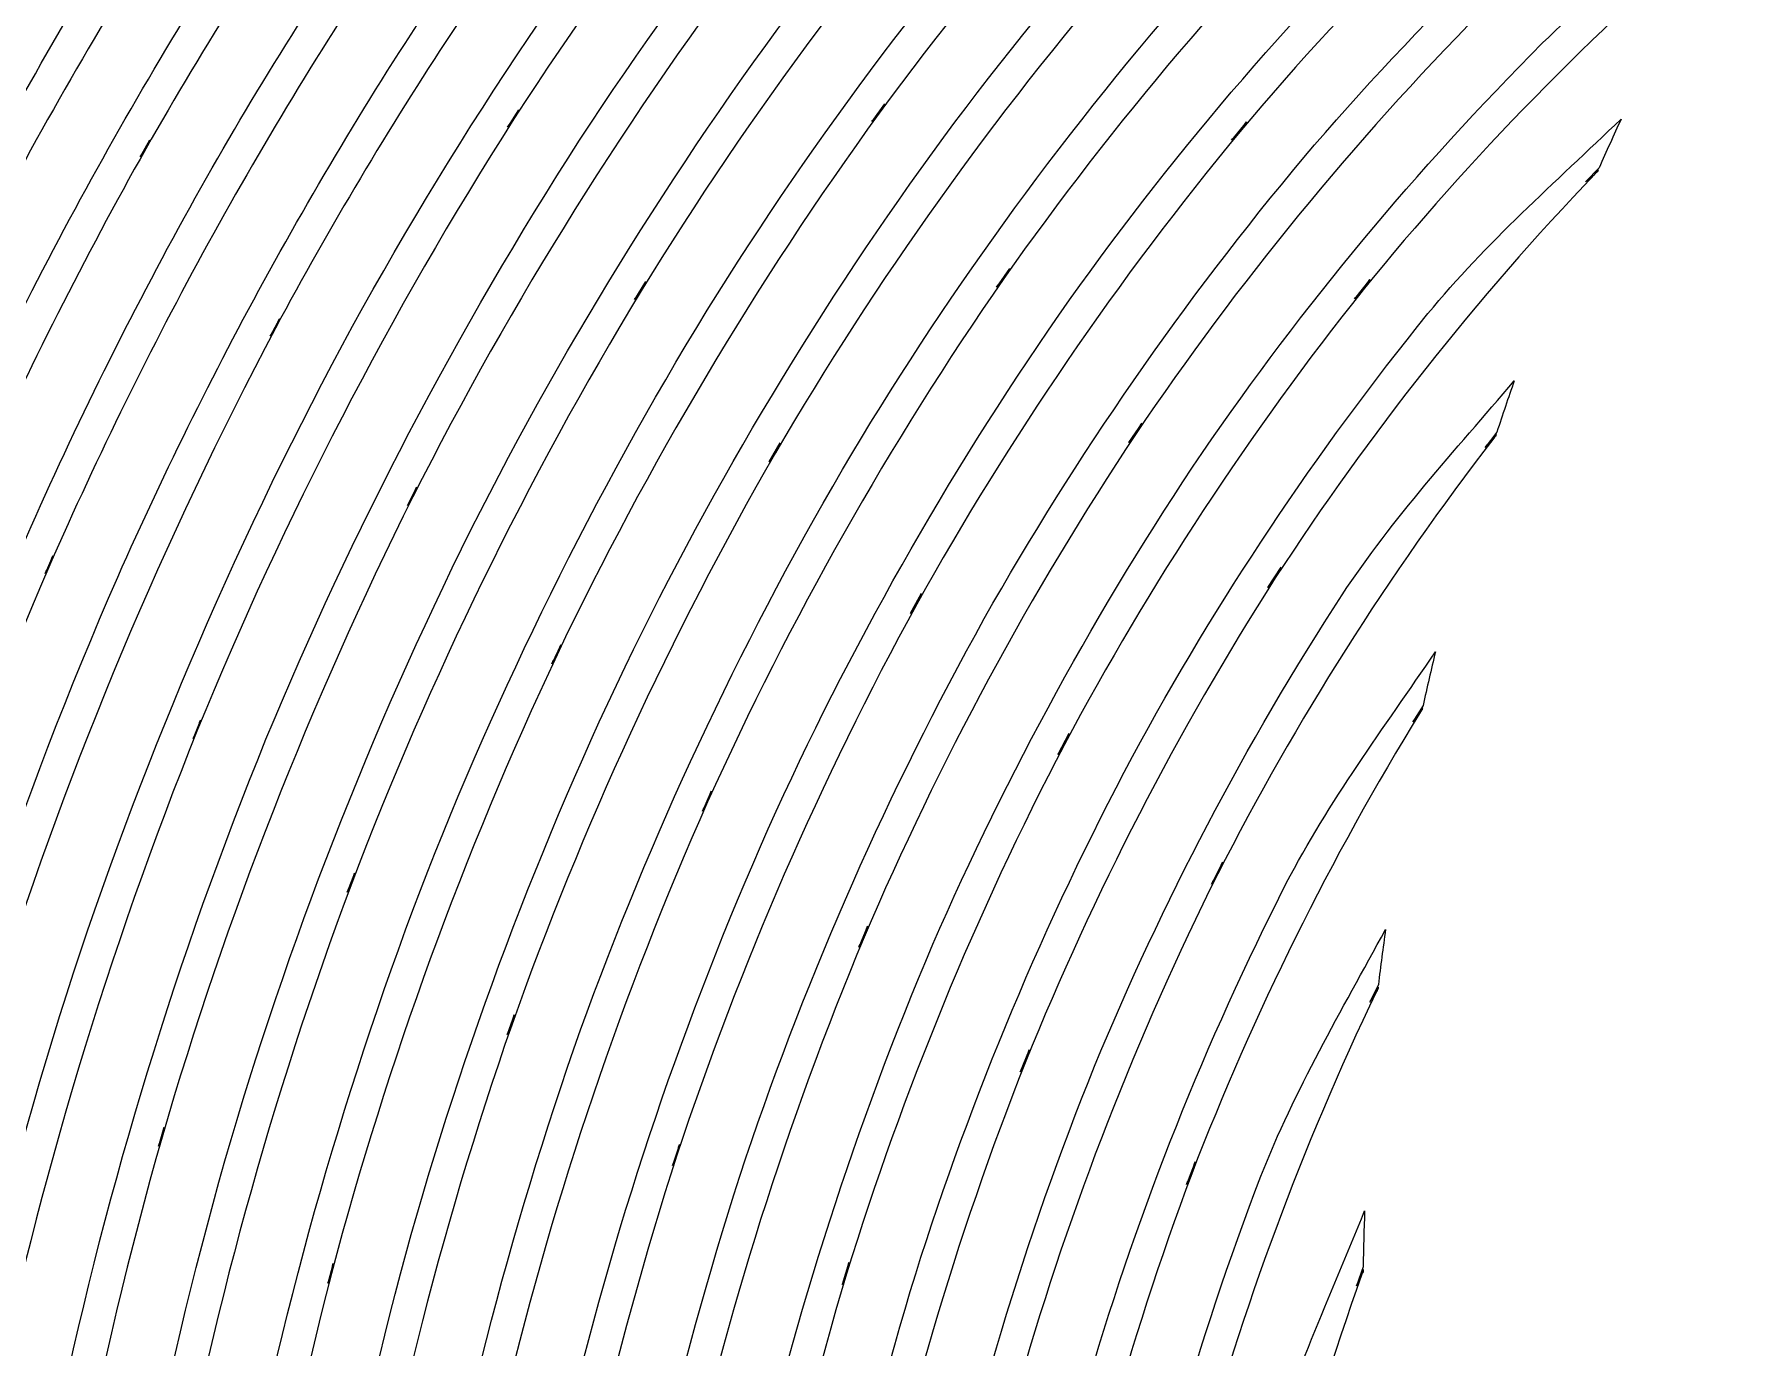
# Model space of a CAD drawing. Extents: x 1 to 1501, y -1248 to 252.
# Drawn here: x 219.7 to 446.5, y -507.6 to -334.6 of the extents above; entities that cross this region are included whole.
import ezdxf

# ---------------------------------------------------------------- set-up
doc = ezdxf.new("R2010")
doc.units = 0
doc.layers.add('Ebene_1', color=7, linetype='CONTINUOUS')

msp = doc.modelspace()

# ---------------------------------------------------------------- linework, layer by layer
at = {"layer": 'Ebene_1', "color": 7}
for p, q in [((283.56217, -344.52099), (282.11193, -346.77779)), ((331.81557, -343.72999), (330.11718, -346.05659)), ((282.94173, -345.71529), (282.94177, -345.71529)), ((331.07497, -344.97469), (331.07497, -344.97469)), ((379.52615, -346.10309), (377.53303, -348.4917)), ((428.90795, -345.74629), (428.90795, -345.74639)), ((234.91712, -348.5111), (233.68403, -350.6904)), ((378.64206, -347.39439), (378.64205, -347.39439)), ((234.39752, -349.6628), (234.39752, -349.6628)), ((426.01523, -352.1445), (424.20437, -354.0213)), ((300.29816, -367.14711), (298.84402, -369.52031)), ((348.27232, -365.42931), (346.55843, -367.88391)), ((347.52782, -366.74381), (347.52782, -366.74381)), ((395.78506, -366.89121), (393.76481, -369.40391)), ((299.69712, -368.38021), (299.69706, -368.38021)), ((394.88931, -368.25611), (394.88936, -368.25611)), ((252.01755, -372.06791), (250.7961, -374.35571)), ((251.51349, -373.26991), (251.51345, -373.26991)), ((414.82458, -380.21872), (414.82435, -380.21872)), ((365.71012, -385.78702), (363.98067, -388.36952)), ((364.96176, -387.17132), (364.96172, -387.17132)), ((412.53654, -386.98522), (410.97384, -388.99382)), ((318.01504, -388.41602), (316.56479, -390.91322)), ((317.41009, -389.73062), (317.41014, -389.73062)), ((270.1068, -394.24803), (268.90085, -396.64443)), ((269.61435, -395.50443), (269.6143, -395.50443)), ((222.14803, -403.29853), (221.1476, -405.59793)), ((221.7525, -404.49673), (221.75253, -404.49673)), ((384.05523, -404.76813), (382.30642, -407.47863)), ((383.31073, -406.21063), (383.31073, -406.21063)), ((336.651, -408.27353), (335.20077, -410.89874)), ((336.04606, -409.66174), (336.0461, -409.66174)), ((289.11107, -415.00124), (287.92063, -417.51394)), ((288.63023, -416.32354), (288.63027, -416.32354)), ((404.4323, -415.94744), (404.43224, -415.94744)), ((402.80751, -423.00864), (401.46583, -425.16075)), ((241.61379, -424.94354), (240.64049, -427.34385)), ((241.23769, -426.19605), (241.23769, -426.19605)), ((356.11683, -426.70405), (354.66659, -429.44945)), ((355.52359, -428.14655), (355.52353, -428.14655)), ((308.95691, -434.30035), (307.78198, -436.93325)), ((308.48388, -435.69245), (308.48381, -435.69245)), ((376.34639, -443.65716), (374.89229, -446.53826)), ((261.92106, -445.10736), (260.97496, -447.62006)), ((261.55656, -446.42966), (261.55656, -446.42966)), ((375.74929, -445.18496), (375.74929, -445.18496)), ((329.56652, -452.10656), (328.39935, -454.86746)), ((329.10895, -453.54906), (329.10902, -453.54906)), ((397.84799, -452.52536), (397.84802, -452.52536)), ((396.92132, -459.79977), (395.79292, -462.12247)), ((282.99214, -463.76277), (282.06924, -466.38797)), ((282.65084, -465.12387), (282.65094, -465.12387)), ((350.85485, -468.39657), (349.69932, -471.27767)), ((350.41662, -469.88947), (350.41665, -469.88947)), ((236.79394, -478.61418), (236.07654, -481.10748)), ((236.54574, -479.90548), (236.54574, -479.90548)), ((304.74967, -480.88258), (303.85007, -483.62408)), ((304.43167, -482.28628), (304.43167, -482.28628)), ((372.74414, -483.14718), (371.60024, -486.15618)), ((372.31374, -484.71368), (372.31374, -484.71368)), ((395.0946, -489.60729), (395.09488, -489.60729)), ((259.10196, -496.54449), (258.41566, -499.14249)), ((327.1043, -496.43199), (326.2318, -499.29759)), ((258.88486, -497.85509), (258.88486, -497.85509)), ((326.8018, -497.90939), (326.8018, -497.90939)), ((394.90878, -497.00589), (394.01308, -499.47599))]:
    msp.add_line(p, q, dxfattribs=at)
for points in [[(239.35704, -269.96535), (218.89166, -297.25781), (200.90529, -326.32048), (185.62063, -356.817)], [(288.3124, -272.09022), (268.05321, -296.28162), (250.00824, -322.24028), (234.39762, -349.6627)], [(194.44617, -359.0274), (209.60306, -329.03938), (227.4213, -300.47376), (247.67459, -273.66474)], [(243.15723, -352.15574), (258.61948, -325.24542), (276.4734, -299.78395), (296.49811, -276.07237)], [(336.44937, -277.33956), (316.59135, -298.47622), (298.68107, -321.35578), (282.94177, -345.71429)], [(291.6083, -348.5153), (307.17724, -324.66718), (324.87522, -302.28447), (344.47611, -281.62573)], [(383.58215, -285.67777), (364.31573, -303.81397), (346.74177, -323.65318), (331.07497, -344.97479)], [(339.62141, -348.1041), (355.11364, -327.26958), (372.47074, -307.89737), (391.48104, -290.21452)], [(252.70777, -296.45003), (233.69978, -323.21528), (217.12842, -351.6239), (203.19412, -381.34742)], [(429.5944, -297.00049), (411.10327, -312.20567), (394.04735, -329.06878), (378.64215, -347.39449)], [(301.39159, -297.60871), (282.5269, -321.28128), (265.83323, -346.60159), (251.51345, -373.26951)], [(212.08953, -383.25482), (225.91299, -354.0449), (242.32981, -326.14088), (261.14175, -299.86587)], [(260.34285, -375.47141), (274.53363, -349.3136), (291.05784, -324.50088), (309.70914, -301.31126)], [(349.35418, -301.88627), (330.8264, -322.50818), (314.20774, -344.75919), (299.69706, -368.38021)], [(387.07593, -350.8143), (402.28547, -332.96979), (419.10813, -316.57717), (437.32633, -301.82007)], [(308.42952, -370.92021), (322.79374, -347.7966), (339.22801, -326.03078), (357.53215, -305.88027)], [(396.40554, -309.26537), (378.3967, -326.89748), (362.03308, -346.13049), (347.52782, -366.74381)], [(418.55851, -335.70739), (427.15085, -327.26368), (436.99013, -320.29028), (446.5086, -312.92227)], [(356.1867, -369.55911), (370.52301, -349.4551), (386.67276, -330.71258), (404.42847, -313.55417)], [(442.39442, -319.68108), (425.09678, -334.37589), (409.19323, -350.6308), (394.88936, -368.25641)], [(267.26843, -321.70842), (249.64734, -347.88494), (234.41241, -375.59025), (221.75263, -404.49637)], [(315.67684, -321.91068), (298.13891, -345.00729), (282.71966, -369.63361), (269.6143, -395.50473)], [(230.70988, -406.08613), (243.27616, -377.69871), (258.3712, -350.5089), (275.81078, -324.82988)], [(278.52129, -397.38553), (291.51583, -372.03311), (306.78432, -347.918), (324.12627, -325.31538)], [(363.44179, -325.25288), (346.17281, -345.30559), (330.76625, -366.88171), (317.41024, -389.73052)], [(182.99547, -417.99514), (194.93666, -386.58102), (209.67002, -356.305), (227.01449, -327.51778)], [(326.24343, -391.92532), (339.46886, -369.59431), (354.70621, -348.5216), (371.75921, -328.95608)], [(410.36894, -331.72458), (393.56947, -348.7812), (378.36648, -367.33641), (364.96172, -387.17122)], [(373.70969, -389.69212), (386.96981, -370.35571), (401.98437, -352.2865), (418.55851, -335.70739)], [(282.94177, -345.71529), (283.18367, -345.33629), (283.31927, -344.89929), (283.56217, -344.52099)], [(331.07497, -344.97469), (331.35897, -344.58269), (331.53037, -344.12069), (331.81557, -343.72999)], [(282.94177, -345.71429), (266.65156, -371.23751), (252.69355, -398.16773), (241.23769, -426.19505)], [(282.11193, -346.77779), (282.35523, -346.39879), (282.69733, -346.09379), (282.94173, -345.71529)], [(331.07497, -344.97479), (314.79846, -367.42851), (300.59095, -391.30432), (288.63027, -416.32364)], [(330.11718, -346.05659), (330.40167, -345.66659), (330.78917, -345.36359), (331.07497, -344.97469)], [(378.64205, -347.39439), (378.97535, -346.99139), (379.19135, -346.50439), (379.52615, -346.10309)], [(403.44347, -371.37371), (411.12176, -362.0601), (420.18017, -354.0678), (428.90795, -345.74629)], [(428.90795, -345.74639), (427.90945, -347.86), (426.97315, -350.0083), (426.01523, -352.1445)], [(234.39752, -349.6628), (234.60452, -349.2948), (234.70922, -348.8788), (234.91712, -348.5111)], [(250.24934, -427.46045), (261.63245, -399.95243), (275.47656, -373.53491), (291.6083, -348.5153)], [(297.58772, -417.91734), (309.45567, -393.42032), (323.52751, -370.05651), (339.62141, -348.1041)], [(378.64215, -347.39449), (362.57514, -366.81251), (348.31671, -387.64892), (336.0462, -409.66184)], [(377.53303, -348.4917), (377.86683, -348.0917), (378.30663, -347.7937), (378.64206, -347.39439)], [(234.39762, -349.6627), (218.28856, -378.27201), (204.77207, -408.26303), (194.01971, -439.28695)], [(233.68403, -350.6904), (233.88993, -350.3264), (234.19082, -350.0254), (234.39752, -349.6628)], [(344.95306, -411.54994), (357.11083, -390.05872), (371.21074, -369.73261), (387.07593, -350.8143)], [(203.07789, -440.22509), (213.77502, -409.72868), (227.19066, -380.25566), (243.15723, -352.15574)], [(425.48789, -352.9278), (409.81749, -369.35371), (395.69507, -387.18452), (383.31073, -406.21063)], [(424.20437, -354.0213), (424.59507, -353.6153), (425.09517, -353.3313), (425.48789, -352.9278)], [(425.48789, -352.9278), (425.63819, -352.7708), (425.76329, -352.5918), (425.89119, -352.4158)], [(425.77099, -352.6878), (425.67699, -352.7678), (425.57439, -352.8388), (425.48789, -352.9278)], [(425.89119, -352.4158), (425.85119, -352.5058), (425.81119, -352.5968), (425.77099, -352.6878)], [(299.69706, -368.38021), (299.93456, -367.98821), (300.05946, -367.53821), (300.29816, -367.14711)], [(347.52782, -366.74381), (332.44796, -388.49722), (319.37662, -411.57024), (308.48381, -435.69245)], [(346.55843, -367.88391), (346.84463, -367.47391), (347.24013, -367.15291), (347.52782, -366.74381)], [(347.52782, -366.74381), (347.81532, -366.32881), (347.98332, -365.84281), (348.27232, -365.42931)], [(394.88936, -368.25611), (395.22946, -367.83011), (395.44326, -367.31611), (395.78506, -366.89121)], [(299.69706, -368.38021), (284.65782, -393.19612), (271.88965, -419.31284), (261.55656, -446.42966)], [(298.84402, -369.52031), (299.09172, -369.11431), (299.44812, -368.78531), (299.69712, -368.38021)], [(317.5072, -436.94115), (328.32456, -413.34804), (341.27313, -390.80002), (356.1867, -369.55911)], [(394.88936, -368.25641), (379.96253, -386.97662), (366.78271, -407.01923), (355.52353, -428.14685)], [(393.76481, -369.40391), (394.10131, -368.98591), (394.55111, -368.67291), (394.88931, -368.25611)], [(270.61861, -447.35266), (280.88949, -420.78514), (293.54787, -395.20863), (308.42952, -370.92021)], [(364.48475, -429.74405), (375.65076, -409.13013), (388.69484, -389.59412), (403.44347, -371.37371)], [(251.51345, -373.26951), (236.72986, -401.14283), (224.47623, -430.28255), (214.90848, -460.34617)], [(250.7961, -374.35571), (251.0007, -373.97271), (251.30779, -373.65271), (251.51349, -373.26991)], [(251.51345, -373.26991), (251.71745, -372.88491), (251.81255, -372.45191), (252.01755, -372.06791)], [(223.98605, -460.98927), (233.51598, -431.45005), (245.68365, -402.83073), (260.34285, -375.47141)], [(392.14036, -408.41703), (398.81391, -398.33493), (406.99618, -389.41922), (414.82458, -380.21872)], [(414.82435, -380.21872), (414.03985, -382.46432), (413.27714, -384.71932), (412.53654, -386.98522)], [(364.96172, -387.17122), (351.01562, -408.16193), (339.01017, -430.37515), (329.10902, -453.54896)], [(363.98067, -388.36952), (364.26866, -387.93952), (364.67206, -387.59952), (364.96176, -387.17132)], [(364.96172, -387.17132), (365.25262, -386.73332), (365.41752, -386.22332), (365.71012, -385.78702)], [(412.11794, -387.79172), (398.25352, -405.76233), (386.07618, -424.96904), (375.74952, -445.18496)], [(410.97384, -388.99382), (411.31454, -388.55682), (411.77504, -388.22782), (412.11774, -387.79172)], [(412.11774, -387.79172), (412.23764, -387.63672), (412.33284, -387.46472), (412.43184, -387.29572)], [(412.34284, -387.55172), (412.27184, -387.63172), (412.18594, -387.70572), (412.11794, -387.79172)], [(412.43184, -387.29572), (412.40384, -387.38572), (412.37084, -387.46572), (412.34284, -387.55172)], [(317.41024, -389.73052), (303.57102, -413.76294), (291.93291, -438.99015), (282.65104, -465.12377)], [(316.56479, -390.91322), (316.80849, -390.49322), (317.16499, -390.15022), (317.41009, -389.73062)], [(317.41014, -389.73062), (317.65134, -389.31162), (317.77254, -388.83462), (318.01504, -388.41602)], [(338.17493, -454.48386), (348.01716, -431.84615), (359.91188, -410.16134), (373.70969, -389.69212)], [(291.73238, -465.75977), (300.97559, -440.15365), (312.52854, -415.44364), (326.24343, -391.92532)], [(269.6143, -395.50443), (269.8158, -395.10143), (269.9042, -394.65043), (270.1068, -394.24803)], [(269.6143, -395.50473), (256.08024, -422.58884), (245.00923, -450.83176), (236.54574, -479.90578)], [(268.90085, -396.64443), (269.10275, -396.24343), (269.41135, -395.90543), (269.61435, -395.50443)], [(245.64273, -480.22388), (254.08705, -451.67696), (265.09298, -423.95484), (278.52129, -397.38553)], [(221.75253, -404.49673), (221.91983, -404.10973), (221.97993, -403.68473), (222.14803, -403.29853)], [(221.75263, -404.49637), (208.72023, -434.63819), (198.41087, -465.88371), (190.96025, -497.86643)], [(221.1476, -405.59793), (221.3151, -405.21293), (221.5841, -404.88093), (221.7525, -404.49673)], [(383.31073, -406.21063), (383.60263, -405.75363), (383.76133, -405.22363), (384.05523, -404.76813)], [(200.06486, -497.84309), (207.51324, -466.40177), (217.77315, -435.69265), (230.70988, -406.08613)], [(383.31073, -406.21063), (370.42058, -426.38595), (359.40758, -447.69836), (350.41665, -469.88947)], [(382.30642, -407.47863), (382.59922, -407.02463), (383.01592, -406.66363), (383.31073, -406.21063)], [(336.0462, -409.66184), (323.32642, -432.86415), (312.74391, -457.16907), (304.43177, -482.28638)], [(335.20077, -410.89874), (335.44287, -410.46074), (335.80237, -410.09874), (336.04606, -409.66174)], [(336.0461, -409.66174), (336.2893, -409.21773), (336.4063, -408.71673), (336.651, -408.27353)], [(359.49059, -470.54867), (368.441, -448.87676), (379.37295, -428.08545), (392.14036, -408.41703)], [(313.52087, -482.62738), (321.81496, -458.02547), (332.33759, -434.24175), (344.95306, -411.54994)], [(288.63027, -416.32354), (288.83047, -415.89854), (288.90967, -415.42554), (289.11107, -415.00124)], [(288.63027, -416.32364), (276.28178, -442.55256), (266.32345, -469.83387), (258.88486, -497.85519)], [(287.92063, -417.51394), (288.11903, -417.09594), (288.43053, -416.74094), (288.63023, -416.32354)], [(384.76875, -446.44516), (390.36764, -435.69155), (397.62799, -425.96695), (404.4323, -415.94744)], [(404.43224, -415.94744), (403.87994, -418.29714), (403.31299, -420.64124), (402.80751, -423.00864)], [(267.97804, -497.89399), (275.41466, -470.39417), (285.32644, -443.63216), (297.58772, -417.91734)], [(402.478, -423.84234), (390.57101, -443.16486), (380.46894, -463.53547), (372.31381, -484.71368)], [(401.46583, -425.16075), (401.75933, -424.68974), (402.18213, -424.31274), (402.4779, -423.84234)], [(402.4779, -423.84234), (402.5769, -423.68134), (402.6513, -423.50634), (402.7299, -423.33434)], [(402.6719, -423.59034), (402.6039, -423.67034), (402.5346, -423.75234), (402.478, -423.84234)], [(402.7299, -423.33434), (402.7119, -423.42434), (402.6899, -423.50434), (402.6719, -423.59034)], [(241.23769, -426.19505), (229.4483, -455.45926), (220.30677, -485.71838), (213.93519, -516.6181)], [(240.64049, -427.34385), (240.80299, -426.94385), (241.07409, -426.59585), (241.23769, -426.19605)], [(241.23769, -426.19605), (241.40089, -425.79105), (241.44959, -425.34805), (241.61379, -424.94354)], [(223.02439, -516.3247), (229.4146, -485.94398), (238.52872, -456.20767), (250.24934, -427.46045)], [(355.52353, -428.14685), (343.84734, -450.47906), (334.22756, -473.82628), (326.8018, -497.90969)], [(354.66659, -429.44945), (354.90979, -428.98845), (355.27859, -428.60645), (355.52359, -428.14655)], [(355.52353, -428.14655), (355.76493, -427.68455), (355.87363, -427.16455), (356.11683, -426.70405)], [(335.90651, -497.92089), (343.32934, -474.36718), (352.89987, -451.54976), (364.48475, -429.74405)], [(308.48381, -435.69245), (308.68301, -435.24345), (308.75621, -434.74845), (308.95691, -434.30035)], [(308.48381, -435.69245), (297.23805, -461.02997), (288.31055, -487.32719), (281.81337, -514.277)], [(290.90654, -513.9746), (297.42186, -487.54289), (306.32665, -461.76307), (317.5072, -436.94115)], [(307.78198, -436.93325), (307.97658, -436.49825), (308.28788, -436.12625), (308.48388, -435.69245)], [(375.74929, -445.18496), (375.99439, -444.69496), (376.09929, -444.14626), (376.34639, -443.65716)], [(261.55656, -446.42966), (250.93247, -474.77398), (242.88088, -504.011), (237.50352, -533.80102)], [(260.97496, -447.62006), (261.13146, -447.20606), (261.39896, -446.84306), (261.55656, -446.42966)], [(261.55656, -446.42966), (261.71736, -446.00066), (261.75906, -445.53566), (261.92106, -445.10736)], [(375.74952, -445.18496), (365.04447, -466.59107), (356.32189, -488.92679), (349.70339, -511.9271)], [(358.79629, -511.6363), (365.43077, -489.15119), (374.12957, -467.33417), (384.76875, -446.44516)], [(374.89229, -446.53826), (375.13369, -446.06026), (375.50579, -445.66126), (375.74929, -445.18496)], [(246.58108, -533.15741), (251.99509, -503.8878), (260.04387, -475.17348), (270.61861, -447.35266)], [(329.10902, -453.54896), (318.88788, -477.94948), (310.89993, -503.2242), (305.26149, -529.07401)], [(328.39935, -454.86746), (328.59425, -454.40646), (328.91245, -454.00846), (329.10895, -453.54906)], [(329.10902, -453.54906), (329.30432, -453.08306), (329.36962, -452.57206), (329.56652, -452.10656)], [(381.41452, -485.03168), (385.87489, -473.70898), (392.04416, -463.20937), (397.84799, -452.52536)], [(397.84802, -452.52536), (397.54062, -454.95026), (397.17972, -457.35997), (396.92132, -459.79977)], [(314.33906, -528.46951), (320.01556, -503.1306), (327.99681, -478.37278), (338.17493, -454.48386)], [(396.66542, -460.69947), (396.75442, -460.51347), (396.81432, -460.31747), (396.87872, -460.12147)], [(396.87872, -460.12147), (396.86872, -460.22147), (396.85372, -460.31247), (396.84372, -460.40847)], [(203.0933, -555.47993), (207.21435, -523.42241), (214.21108, -491.79889), (223.98605, -460.98927)], [(396.66532, -460.69947), (386.83974, -481.16448), (378.92095, -502.4856), (373.0233, -524.40931)], [(395.79292, -462.12247), (396.03662, -461.62047), (396.41922, -461.19947), (396.66542, -460.69947)], [(396.84372, -460.40847), (396.78972, -460.50847), (396.71562, -460.59747), (396.66532, -460.69947)], [(282.65094, -465.12387), (282.80514, -464.68087), (282.83664, -464.20487), (282.99214, -463.76277)], [(282.65104, -465.12377), (273.10917, -492.50729), (266.05682, -520.69171), (261.58768, -549.34253)], [(270.64575, -548.39252), (275.16837, -520.26691), (282.22547, -492.61369), (291.73238, -465.75977)], [(282.06924, -466.38797), (282.22354, -465.94897), (282.49534, -465.56197), (282.65084, -465.12387)], [(350.41665, -469.88947), (350.60805, -469.40647), (350.66165, -468.87907), (350.85485, -468.39657)], [(350.41665, -469.88947), (341.13509, -493.32499), (334.00743, -517.5519), (329.14002, -542.28522)], [(338.19456, -541.33912), (343.11399, -517.1389), (350.24896, -493.44839), (359.49059, -470.54867)], [(349.69932, -471.27767), (349.89342, -470.79267), (350.22062, -470.37367), (350.41662, -469.88947)], [(236.54574, -479.90578), (227.88008, -510.243), (221.9548, -541.29182), (218.84817, -572.69024)], [(227.85986, -571.43794), (231.03944, -540.55932), (236.99279, -510.0378), (245.64273, -480.22388)], [(236.07654, -481.10748), (236.19594, -480.69348), (236.42524, -480.31948), (236.54574, -479.90548)], [(236.54574, -479.90548), (236.66634, -479.48348), (236.67224, -479.03648), (236.79394, -478.61418)], [(304.43177, -482.28638), (295.8922, -508.6658), (289.75589, -535.75852), (286.1099, -563.24413)], [(295.12534, -561.98353), (298.84332, -535.02672), (305.00241, -508.4715), (313.52087, -482.62738)], [(303.85007, -483.62408), (304.00157, -483.16108), (304.27857, -482.74908), (304.43167, -482.28628)], [(304.43167, -482.28628), (304.57977, -481.82928), (304.60017, -481.33928), (304.74967, -480.88258)], [(372.31381, -484.71368), (363.90017, -507.1287), (357.5579, -530.26251), (353.37926, -553.83683)], [(362.39469, -552.58823), (366.64655, -529.53261), (373.01574, -506.9217), (381.41452, -485.03168)], [(371.60024, -486.15618), (371.79124, -485.65318), (372.12054, -485.21518), (372.31374, -484.71368)], [(372.31374, -484.71368), (372.50444, -484.20568), (372.55124, -483.65448), (372.74414, -483.14718)], [(382.10836, -523.76561), (385.37214, -512.0013), (390.50728, -500.90879), (395.0946, -489.60729)], [(395.09488, -489.60729), (395.03888, -492.07549), (394.91388, -494.52559), (394.90878, -497.00589)], [(258.88486, -497.85509), (258.99636, -497.42609), (258.98936, -496.97409), (259.10196, -496.54449)], [(326.8018, -497.90939), (326.9468, -497.42739), (326.9576, -496.91439), (327.1043, -496.43199)], [(258.88486, -497.85519), (251.2756, -527.16471), (246.319, -557.09453), (244.08389, -587.29335)], [(253.0491, -585.72675), (255.37276, -556.05753), (260.37134, -526.66421), (267.97804, -497.89399)], [(258.41566, -499.14249), (258.53186, -498.69949), (258.76746, -498.29749), (258.88486, -497.85509)], [(326.8018, -497.90969), (319.18386, -523.25701), (313.88378, -549.23893), (310.97713, -575.54424)], [(319.94225, -573.97334), (322.93964, -548.18872), (328.2873, -522.73341), (335.90651, -497.92089)], [(326.2318, -499.29759), (326.3778, -498.81759), (326.6541, -498.38859), (326.8018, -497.90939)], [(394.73798, -497.95589), (387.10574, -519.33231), (381.46037, -541.36372), (377.88575, -563.77913)], [(394.01308, -499.47599), (394.20478, -498.94699), (394.54398, -498.48399), (394.73818, -497.95589)], [(394.89308, -497.63389), (394.84708, -497.74389), (394.77918, -497.84389), (394.73798, -497.95589)], [(394.73818, -497.95589), (394.81118, -497.75189), (394.84948, -497.53789), (394.90108, -497.32789)], [(394.90108, -497.32789), (394.90095, -497.43089), (394.89308, -497.53189), (394.89308, -497.63389)]]:
    msp.add_open_spline(points, degree=3, dxfattribs=at)

doc.saveas('drawing.dxf')
